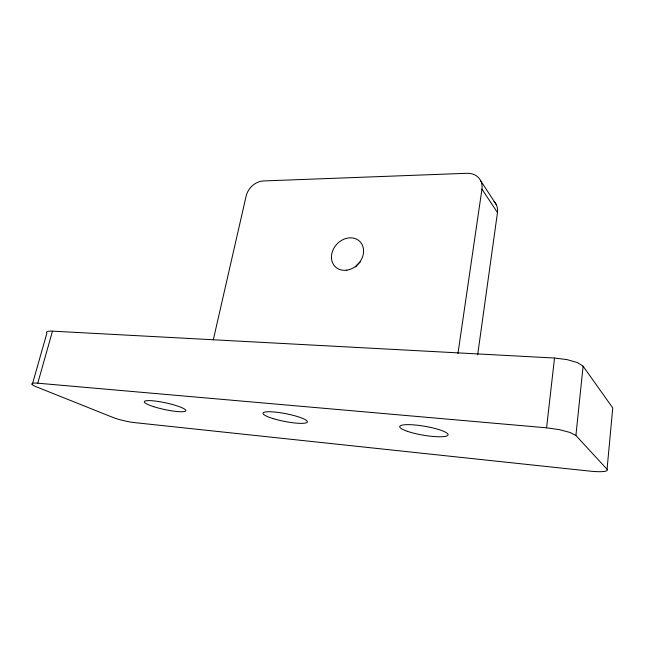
<?xml version="1.0" encoding="UTF-8"?>
<svg xmlns="http://www.w3.org/2000/svg" width="645" height="645" viewBox="0 0 645 645"><rect width="100%" height="100%" fill="white"/><g stroke="black" fill="none" stroke-linecap="round" stroke-linejoin="round"><path stroke-width="0.97" d="M52.479 331.151L37.757 383.195A18.399 2.733 13.2 0 0 36.507 386.879L113.125 417.509A16.31 2.257 12.4 0 0 135.232 422.685L590.102 471.148A21.47 3.612 8.1 0 0 607.058 469.27L612.75 407.938L583.104 366.175L577.509 362.603L566.995 359.604L554.515 358.039L52.479 331.151A18.076 3.58 13.9 0 0 46.851 333.336L32.25 384.622M607.058 469.27L575.904 435.512L583.104 366.175M575.904 435.512L570.115 432.472L559.336 429.635L546.581 427.82L554.515 358.039M477.655 354.831L497.472 212.576A17.657 14.924 -33.9 0 0 494.094 201.458M457.95 353.549L481.952 189.122A18.495 15.351 -34.9 0 0 466.94 173.295L263.257 180.955A16.327 12.521 -48.4 0 0 246.14 196.048L213.31 339.794M37.757 383.195L546.581 427.82M481.952 189.122L497.472 212.576M480.799 180.939L496.311 204.675M355.709 266.933A16.843 14.198 -46.5 0 1 360.41 261.822M407.463 431.352A24.526 4.515 9.7 0 0 447.509 435.601A24.526 4.515 9.7 0 0 416.815 425.16A24.526 4.515 9.7 0 0 407.463 431.352M273.053 418.589A22.591 3.918 11.1 0 0 307.342 422.015A22.591 3.918 11.1 0 0 275.189 412.091A22.591 3.918 11.1 0 0 273.053 418.589M153.72 406.689A21.269 3.386 12.2 0 0 185.825 410.752A21.269 3.386 12.2 0 0 155.63 401.109A21.269 3.386 12.2 0 0 153.72 406.689M346.857 270.15A17.625 14.569 -46.7 0 0 361.756 243.955A17.625 14.569 -46.7 0 0 333.941 248.099A17.625 14.569 -46.7 0 0 346.857 270.15"/></g></svg>
